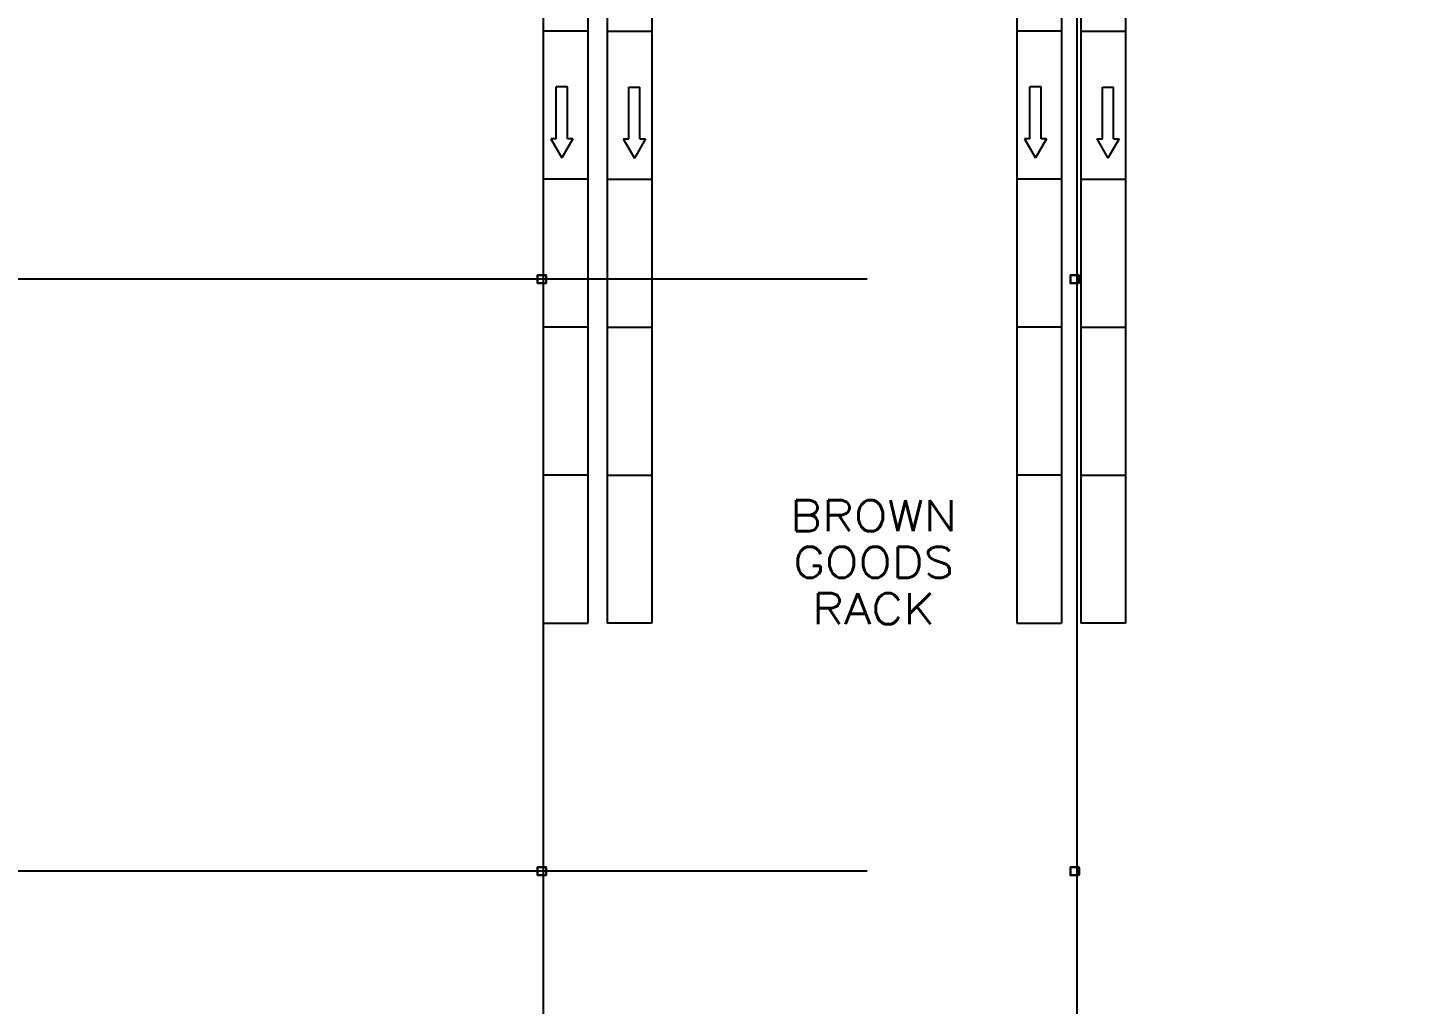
# Model space of a CAD drawing. Header units: millimetres. Extents: x 626570 to 643256, y 6233 to 11343.
# Drawn here: x 638343 to 639477, y 7419 to 8210 of the extents above; entities that cross this region are included whole.
import ezdxf
from ezdxf.enums import TextEntityAlignment as Align

# ---------------------------------------------------------------- set-up
doc = ezdxf.new("R2010")
doc.units = ezdxf.units.MM
doc.header["$LTSCALE"] = 4000
doc.header["$MEASUREMENT"] = 0
doc.linetypes.add('DASHDOT', pattern=[1, 0.5, -0.25, 0, -0.25])
for name, color, linetype in [('CALLOUTS', 7, 'CONTINUOUS'), ('MASTERFOUNDATION_1', 4, 'DASHDOT'), ('MASTERFOUNDATION_25', 7, 'CONTINUOUS'), ('RAP-NEW-30INCH', 4, 'CONTINUOUS'), ('TEXT-RED', 4, 'CONTINUOUS')]:
    doc.layers.add(name, color=color, linetype=linetype)
doc.styles.add('F0', font='romans.shx', dxfattribs={"height": 0.2})

# ---------------------------------------------------------------- blocks, each defined once
blk = doc.blocks.new('A$C74486B7B')
at = {"layer": 'RAP-NEW-30INCH'}
for p, q in [((92.6, -1446.4), (92.6, -2046.4)), ((128.8, -1446.4), (128.8, -2046.4)), ((144.6, -1446.5), (144.6, -2046.5)), ((180.8, -1446.5), (180.8, -2046.5)), ((476.6, -1446.4), (476.6, -2046.4)), ((512.8, -1446.4), (512.8, -2046.4)), ((528.6, -1446.5), (528.6, -2046.5)), ((564.8, -1446.5), (564.8, -2046.5)), ((128.8, -1566.4), (92.6, -1566.4)), ((144.6, -1566.5), (180.8, -1566.5)), ((512.8, -1566.4), (476.6, -1566.4)), ((528.6, -1566.5), (564.8, -1566.5)), ((103.3, -1653.7), (103.3, -1611.7)), ((112.3, -1611.7), (103.3, -1611.7)), ((112.3, -1653.7), (112.3, -1611.7)), ((162.1, -1653.8), (162.1, -1611.8)), ((162.1, -1611.8), (171.1, -1611.8)), ((171.1, -1653.8), (171.1, -1611.8)), ((487.3, -1653.7), (487.3, -1611.7)), ((496.3, -1611.7), (487.3, -1611.7)), ((496.3, -1653.7), (496.3, -1611.7)), ((546.1, -1653.8), (546.1, -1611.8)), ((546.1, -1611.8), (555.1, -1611.8)), ((555.1, -1653.8), (555.1, -1611.8)), ((103.3, -1653.7), (98.8, -1653.7)), ((98.8, -1653.7), (107.8, -1669.3)), ((116.8, -1653.7), (107.8, -1669.3)), ((116.8, -1653.7), (112.3, -1653.7)), ((157.6, -1653.8), (166.6, -1669.4)), ((157.6, -1653.8), (162.1, -1653.8)), ((175.6, -1653.8), (166.6, -1669.4)), ((171.1, -1653.8), (175.6, -1653.8)), ((482.8, -1653.7), (491.8, -1669.3)), ((487.3, -1653.7), (482.8, -1653.7)), ((500.8, -1653.7), (491.8, -1669.3)), ((500.8, -1653.7), (496.3, -1653.7)), ((541.6, -1653.8), (546.1, -1653.8)), ((541.6, -1653.8), (550.6, -1669.4)), ((559.6, -1653.8), (550.6, -1669.4)), ((555.1, -1653.8), (559.6, -1653.8)), ((128.8, -1686.4), (92.6, -1686.4)), ((144.6, -1686.5), (180.8, -1686.5)), ((512.8, -1686.4), (476.6, -1686.4)), ((528.6, -1686.5), (564.8, -1686.5)), ((128.8, -1806.4), (92.6, -1806.4)), ((144.6, -1806.5), (180.8, -1806.5)), ((512.8, -1806.4), (476.6, -1806.4)), ((528.6, -1806.5), (564.8, -1806.5)), ((128.8, -1926.4), (92.6, -1926.4)), ((144.6, -1926.5), (180.8, -1926.5)), ((512.8, -1926.4), (476.6, -1926.4)), ((528.6, -1926.5), (564.8, -1926.5)), ((92.6, -2046.4), (128.8, -2046.4)), ((180.8, -2046.5), (144.6, -2046.5)), ((476.6, -2046.4), (512.8, -2046.4)), ((564.8, -2046.5), (528.6, -2046.5))]:
    blk.add_line(p, q, dxfattribs=at)

msp = doc.modelspace()

# ---------------------------------------------------------------- linework, layer by layer
at = {"layer": 'MASTERFOUNDATION_1', "linetype": 'DASHDOT'}
for p, q in [((638761.3, 6627.5), (638761.3, 11123.2)), ((639193.9, 6627.5), (639193.9, 11123.2)), ((643023.9, 8006.6), (626795.2, 8006.6)), ((643023.9, 7526.6), (626795.2, 7526.6)), ((643023.9, 7526.6), (626795.2, 7526.6))]:
    msp.add_line(p, q, dxfattribs=at)
at = {"layer": 'MASTERFOUNDATION_25', "linetype": 'Continuous', "flags": 128}
for points in [[(638757.1, 8010.1), (638762.8, 8010.1), (638762.9, 8010.1), (638762.9, 8010.1), (638762.9, 8010.1), (638762.9, 8010.1), (638763, 8010.1), (638763, 8010.1), (638763, 8010.1), (638763, 8010.1), (638763, 8010.1), (638763.1, 8010.1), (638763.1, 8010.1), (638763.1, 8010.1), (638763.1, 8010), (638763.1, 8010), (638763.2, 8010), (638763.2, 8010), (638763.2, 8010), (638763.2, 8010), (638763.2, 8010), (638763.2, 8010), (638763.3, 8009.9), (638763.3, 8009.9), (638763.3, 8009.9), (638763.3, 8009.9), (638763.3, 8009.9), (638763.3, 8009.9), (638763.3, 8009.9), (638763.4, 8009.8), (638763.4, 8009.8), (638763.4, 8009.8), (638763.4, 8009.8), (638763.4, 8009.8), (638763.4, 8009.7), (638763.4, 8009.7), (638763.4, 8009.7), (638763.4, 8009.7), (638763.4, 8009.7), (638763.4, 8009.6), (638763.5, 8009.6), (638763.5, 8009.6), (638763.5, 8009.6), (638763.5, 8009.6), (638763.5, 8009.5), (638763.5, 8009.5), (638763.5, 8009.5), (638763.5, 8003.7), (638763.5, 8003.7), (638763.5, 8003.7), (638763.5, 8003.7), (638763.5, 8003.6), (638763.5, 8003.6), (638763.5, 8003.6), (638763.4, 8003.6), (638763.4, 8003.6), (638763.4, 8003.5), (638763.4, 8003.5), (638763.4, 8003.5), (638763.4, 8003.5), (638763.4, 8003.5), (638763.4, 8003.4), (638763.4, 8003.4), (638763.4, 8003.4), (638763.4, 8003.4), (638763.3, 8003.4), (638763.3, 8003.3), (638763.3, 8003.3), (638763.3, 8003.3), (638763.3, 8003.3), (638763.3, 8003.3), (638763.3, 8003.3), (638763.2, 8003.3), (638763.2, 8003.2), (638763.2, 8003.2), (638763.2, 8003.2), (638763.2, 8003.2), (638763.2, 8003.2), (638763.1, 8003.2), (638763.1, 8003.2), (638763.1, 8003.2), (638763.1, 8003.2), (638763.1, 8003.1), (638763, 8003.1), (638763, 8003.1), (638763, 8003.1), (638763, 8003.1), (638763, 8003.1), (638762.9, 8003.1), (638762.9, 8003.1), (638762.9, 8003.1), (638762.9, 8003.1), (638762.8, 8003.1), (638757.1, 8003.1), (638757.1, 8003.1), (638757, 8003.1), (638757, 8003.1), (638757, 8003.1), (638757, 8003.1), (638757, 8003.1), (638756.9, 8003.1), (638756.9, 8003.1), (638756.9, 8003.1), (638756.9, 8003.1), (638756.9, 8003.2), (638756.8, 8003.2), (638756.8, 8003.2), (638756.8, 8003.2), (638756.8, 8003.2), (638756.8, 8003.2), (638756.7, 8003.2), (638756.7, 8003.2), (638756.7, 8003.2), (638756.7, 8003.3), (638756.7, 8003.3), (638756.7, 8003.3), (638756.6, 8003.3), (638756.6, 8003.3), (638756.6, 8003.3), (638756.6, 8003.3), (638756.6, 8003.4), (638756.6, 8003.4), (638756.6, 8003.4), (638756.5, 8003.4), (638756.5, 8003.4), (638756.5, 8003.5), (638756.5, 8003.5), (638756.5, 8003.5), (638756.5, 8003.5), (638756.5, 8003.5), (638756.5, 8003.6), (638756.5, 8003.6), (638756.5, 8003.6), (638756.5, 8003.6), (638756.5, 8003.6), (638756.5, 8003.7), (638756.5, 8003.7), (638756.5, 8003.7), (638756.5, 8003.7), (638756.5, 8009.5), (638756.5, 8009.5), (638756.5, 8009.5), (638756.5, 8009.6), (638756.5, 8009.6), (638756.5, 8009.6), (638756.5, 8009.6), (638756.5, 8009.6), (638756.5, 8009.7), (638756.5, 8009.7), (638756.5, 8009.7), (638756.5, 8009.7), (638756.5, 8009.7), (638756.5, 8009.8), (638756.5, 8009.8), (638756.5, 8009.8), (638756.6, 8009.8), (638756.6, 8009.8), (638756.6, 8009.9), (638756.6, 8009.9), (638756.6, 8009.9), (638756.6, 8009.9), (638756.6, 8009.9), (638756.7, 8009.9), (638756.7, 8009.9), (638756.7, 8010), (638756.7, 8010), (638756.7, 8010), (638756.7, 8010), (638756.8, 8010), (638756.8, 8010), (638756.8, 8010), (638756.8, 8010), (638756.8, 8010.1), (638756.9, 8010.1), (638756.9, 8010.1), (638756.9, 8010.1), (638756.9, 8010.1), (638756.9, 8010.1), (638757, 8010.1), (638757, 8010.1), (638757, 8010.1), (638757, 8010.1), (638757, 8010.1), (638757.1, 8010.1), (638757.1, 8010.1)], [(638757.1, 8009.8), (638762.8, 8009.8), (638762.9, 8009.8), (638762.9, 8009.8), (638762.9, 8009.8), (638762.9, 8009.8), (638762.9, 8009.8), (638762.9, 8009.8), (638762.9, 8009.8), (638762.9, 8009.8), (638762.9, 8009.8), (638762.9, 8009.8), (638763, 8009.8), (638763, 8009.8), (638763, 8009.8), (638763, 8009.8), (638763, 8009.8), (638763, 8009.7), (638763, 8009.7), (638763, 8009.7), (638763, 8009.7), (638763, 8009.7), (638763.1, 8009.7), (638763.1, 8009.7), (638763.1, 8009.7), (638763.1, 8009.7), (638763.1, 8009.7), (638763.1, 8009.7), (638763.1, 8009.7), (638763.1, 8009.7), (638763.1, 8009.7), (638763.1, 8009.6), (638763.1, 8009.6), (638763.1, 8009.6), (638763.1, 8009.6), (638763.1, 8009.6), (638763.1, 8009.6), (638763.1, 8009.6), (638763.1, 8009.6), (638763.1, 8009.6), (638763.1, 8009.6), (638763.1, 8009.5), (638763.1, 8009.5), (638763.2, 8009.5), (638763.2, 8009.5), (638763.2, 8009.5), (638763.2, 8009.5), (638763.2, 8003.7), (638763.2, 8003.7), (638763.2, 8003.7), (638763.2, 8003.7), (638763.1, 8003.7), (638763.1, 8003.7), (638763.1, 8003.7), (638763.1, 8003.7), (638763.1, 8003.6), (638763.1, 8003.6), (638763.1, 8003.6), (638763.1, 8003.6), (638763.1, 8003.6), (638763.1, 8003.6), (638763.1, 8003.6), (638763.1, 8003.6), (638763.1, 8003.6), (638763.1, 8003.6), (638763.1, 8003.5), (638763.1, 8003.5), (638763.1, 8003.5), (638763.1, 8003.5), (638763.1, 8003.5), (638763.1, 8003.5), (638763.1, 8003.5), (638763, 8003.5), (638763, 8003.5), (638763, 8003.5), (638763, 8003.5), (638763, 8003.5), (638763, 8003.5), (638763, 8003.5), (638763, 8003.5), (638763, 8003.4), (638763, 8003.4), (638762.9, 8003.4), (638762.9, 8003.4), (638762.9, 8003.4), (638762.9, 8003.4), (638762.9, 8003.4), (638762.9, 8003.4), (638762.9, 8003.4), (638762.9, 8003.4), (638762.9, 8003.4), (638762.9, 8003.4), (638762.8, 8003.4), (638757.1, 8003.4), (638757.1, 8003.4), (638757.1, 8003.4), (638757.1, 8003.4), (638757, 8003.4), (638757, 8003.4), (638757, 8003.4), (638757, 8003.4), (638757, 8003.4), (638757, 8003.4), (638757, 8003.4), (638757, 8003.4), (638757, 8003.4), (638757, 8003.5), (638756.9, 8003.5), (638756.9, 8003.5), (638756.9, 8003.5), (638756.9, 8003.5), (638756.9, 8003.5), (638756.9, 8003.5), (638756.9, 8003.5), (638756.9, 8003.5), (638756.9, 8003.5), (638756.9, 8003.5), (638756.9, 8003.5), (638756.9, 8003.5), (638756.8, 8003.5), (638756.8, 8003.5), (638756.8, 8003.6), (638756.8, 8003.6), (638756.8, 8003.6), (638756.8, 8003.6), (638756.8, 8003.6), (638756.8, 8003.6), (638756.8, 8003.6), (638756.8, 8003.6), (638756.8, 8003.6), (638756.8, 8003.6), (638756.8, 8003.7), (638756.8, 8003.7), (638756.8, 8003.7), (638756.8, 8003.7), (638756.8, 8003.7), (638756.8, 8003.7), (638756.8, 8003.7), (638756.8, 8003.7), (638756.8, 8009.5), (638756.8, 8009.5), (638756.8, 8009.5), (638756.8, 8009.5), (638756.8, 8009.5), (638756.8, 8009.5), (638756.8, 8009.6), (638756.8, 8009.6), (638756.8, 8009.6), (638756.8, 8009.6), (638756.8, 8009.6), (638756.8, 8009.6), (638756.8, 8009.6), (638756.8, 8009.6), (638756.8, 8009.6), (638756.8, 8009.6), (638756.8, 8009.7), (638756.8, 8009.7), (638756.8, 8009.7), (638756.8, 8009.7), (638756.9, 8009.7), (638756.9, 8009.7), (638756.9, 8009.7), (638756.9, 8009.7), (638756.9, 8009.7), (638756.9, 8009.7), (638756.9, 8009.7), (638756.9, 8009.7), (638756.9, 8009.7), (638756.9, 8009.7), (638756.9, 8009.8), (638756.9, 8009.8), (638757, 8009.8), (638757, 8009.8), (638757, 8009.8), (638757, 8009.8), (638757, 8009.8), (638757, 8009.8), (638757, 8009.8), (638757, 8009.8), (638757, 8009.8), (638757, 8009.8), (638757.1, 8009.8), (638757.1, 8009.8), (638757.1, 8009.8), (638757.1, 8009.8)], [(639189.1, 8010.1), (639194.9, 8010.1), (639194.9, 8010.1), (639194.9, 8010.1), (639194.9, 8010.1), (639194.9, 8010.1), (639195, 8010.1), (639195, 8010.1), (639195, 8010.1), (639195, 8010.1), (639195, 8010.1), (639195.1, 8010.1), (639195.1, 8010.1), (639195.1, 8010.1), (639195.1, 8010), (639195.1, 8010), (639195.2, 8010), (639195.2, 8010), (639195.2, 8010), (639195.2, 8010), (639195.2, 8010), (639195.3, 8010), (639195.3, 8009.9), (639195.3, 8009.9), (639195.3, 8009.9), (639195.3, 8009.9), (639195.3, 8009.9), (639195.3, 8009.9), (639195.4, 8009.9), (639195.4, 8009.8), (639195.4, 8009.8), (639195.4, 8009.8), (639195.4, 8009.8), (639195.4, 8009.8), (639195.4, 8009.7), (639195.4, 8009.7), (639195.4, 8009.7), (639195.4, 8009.7), (639195.4, 8009.7), (639195.5, 8009.6), (639195.5, 8009.6), (639195.5, 8009.6), (639195.5, 8009.6), (639195.5, 8009.6), (639195.5, 8009.5), (639195.5, 8009.5), (639195.5, 8009.5), (639195.5, 8003.7), (639195.5, 8003.7), (639195.5, 8003.7), (639195.5, 8003.7), (639195.5, 8003.6), (639195.5, 8003.6), (639195.5, 8003.6), (639195.5, 8003.6), (639195.4, 8003.6), (639195.4, 8003.5), (639195.4, 8003.5), (639195.4, 8003.5), (639195.4, 8003.5), (639195.4, 8003.5), (639195.4, 8003.4), (639195.4, 8003.4), (639195.4, 8003.4), (639195.4, 8003.4), (639195.4, 8003.4), (639195.3, 8003.3), (639195.3, 8003.3), (639195.3, 8003.3), (639195.3, 8003.3), (639195.3, 8003.3), (639195.3, 8003.3), (639195.3, 8003.3), (639195.2, 8003.2), (639195.2, 8003.2), (639195.2, 8003.2), (639195.2, 8003.2), (639195.2, 8003.2), (639195.1, 8003.2), (639195.1, 8003.2), (639195.1, 8003.2), (639195.1, 8003.2), (639195.1, 8003.1), (639195, 8003.1), (639195, 8003.1), (639195, 8003.1), (639195, 8003.1), (639195, 8003.1), (639194.9, 8003.1), (639194.9, 8003.1), (639194.9, 8003.1), (639194.9, 8003.1), (639194.9, 8003.1), (639189.1, 8003.1), (639189.1, 8003.1), (639189.1, 8003.1), (639189, 8003.1), (639189, 8003.1), (639189, 8003.1), (639189, 8003.1), (639188.9, 8003.1), (639188.9, 8003.1), (639188.9, 8003.1), (639188.9, 8003.1), (639188.9, 8003.2), (639188.8, 8003.2), (639188.8, 8003.2), (639188.8, 8003.2), (639188.8, 8003.2), (639188.8, 8003.2), (639188.7, 8003.2), (639188.7, 8003.2), (639188.7, 8003.2), (639188.7, 8003.3), (639188.7, 8003.3), (639188.7, 8003.3), (639188.6, 8003.3), (639188.6, 8003.3), (639188.6, 8003.3), (639188.6, 8003.3), (639188.6, 8003.4), (639188.6, 8003.4), (639188.6, 8003.4), (639188.6, 8003.4), (639188.5, 8003.4), (639188.5, 8003.5), (639188.5, 8003.5), (639188.5, 8003.5), (639188.5, 8003.5), (639188.5, 8003.5), (639188.5, 8003.6), (639188.5, 8003.6), (639188.5, 8003.6), (639188.5, 8003.6), (639188.5, 8003.6), (639188.5, 8003.7), (639188.5, 8003.7), (639188.5, 8003.7), (639188.5, 8003.7), (639188.5, 8009.5), (639188.5, 8009.5), (639188.5, 8009.5), (639188.5, 8009.6), (639188.5, 8009.6), (639188.5, 8009.6), (639188.5, 8009.6), (639188.5, 8009.6), (639188.5, 8009.7), (639188.5, 8009.7), (639188.5, 8009.7), (639188.5, 8009.7), (639188.5, 8009.7), (639188.5, 8009.8), (639188.5, 8009.8), (639188.6, 8009.8), (639188.6, 8009.8), (639188.6, 8009.8), (639188.6, 8009.9), (639188.6, 8009.9), (639188.6, 8009.9), (639188.6, 8009.9), (639188.6, 8009.9), (639188.7, 8009.9), (639188.7, 8009.9), (639188.7, 8010), (639188.7, 8010), (639188.7, 8010), (639188.7, 8010), (639188.8, 8010), (639188.8, 8010), (639188.8, 8010), (639188.8, 8010), (639188.8, 8010.1), (639188.9, 8010.1), (639188.9, 8010.1), (639188.9, 8010.1), (639188.9, 8010.1), (639188.9, 8010.1), (639189, 8010.1), (639189, 8010.1), (639189, 8010.1), (639189, 8010.1), (639189.1, 8010.1), (639189.1, 8010.1), (639189.1, 8010.1)], [(639189.1, 8009.8), (639194.9, 8009.8), (639194.9, 8009.8), (639194.9, 8009.8), (639194.9, 8009.8), (639194.9, 8009.8), (639194.9, 8009.8), (639194.9, 8009.8), (639194.9, 8009.8), (639194.9, 8009.8), (639194.9, 8009.8), (639195, 8009.8), (639195, 8009.8), (639195, 8009.8), (639195, 8009.8), (639195, 8009.8), (639195, 8009.8), (639195, 8009.7), (639195, 8009.7), (639195, 8009.7), (639195, 8009.7), (639195, 8009.7), (639195.1, 8009.7), (639195.1, 8009.7), (639195.1, 8009.7), (639195.1, 8009.7), (639195.1, 8009.7), (639195.1, 8009.7), (639195.1, 8009.7), (639195.1, 8009.7), (639195.1, 8009.7), (639195.1, 8009.6), (639195.1, 8009.6), (639195.1, 8009.6), (639195.1, 8009.6), (639195.1, 8009.6), (639195.1, 8009.6), (639195.1, 8009.6), (639195.1, 8009.6), (639195.2, 8009.6), (639195.2, 8009.6), (639195.2, 8009.5), (639195.2, 8009.5), (639195.2, 8009.5), (639195.2, 8009.5), (639195.2, 8009.5), (639195.2, 8009.5), (639195.2, 8003.7), (639195.2, 8003.7), (639195.2, 8003.7), (639195.2, 8003.7), (639195.2, 8003.7), (639195.2, 8003.7), (639195.2, 8003.7), (639195.2, 8003.7), (639195.1, 8003.6), (639195.1, 8003.6), (639195.1, 8003.6), (639195.1, 8003.6), (639195.1, 8003.6), (639195.1, 8003.6), (639195.1, 8003.6), (639195.1, 8003.6), (639195.1, 8003.6), (639195.1, 8003.6), (639195.1, 8003.5), (639195.1, 8003.5), (639195.1, 8003.5), (639195.1, 8003.5), (639195.1, 8003.5), (639195.1, 8003.5), (639195.1, 8003.5), (639195, 8003.5), (639195, 8003.5), (639195, 8003.5), (639195, 8003.5), (639195, 8003.5), (639195, 8003.5), (639195, 8003.5), (639195, 8003.5), (639195, 8003.4), (639195, 8003.4), (639195, 8003.4), (639194.9, 8003.4), (639194.9, 8003.4), (639194.9, 8003.4), (639194.9, 8003.4), (639194.9, 8003.4), (639194.9, 8003.4), (639194.9, 8003.4), (639194.9, 8003.4), (639194.9, 8003.4), (639194.9, 8003.4), (639189.1, 8003.4), (639189.1, 8003.4), (639189.1, 8003.4), (639189.1, 8003.4), (639189.1, 8003.4), (639189, 8003.4), (639189, 8003.4), (639189, 8003.4), (639189, 8003.4), (639189, 8003.4), (639189, 8003.4), (639189, 8003.4), (639189, 8003.4), (639189, 8003.5), (639188.9, 8003.5), (639188.9, 8003.5), (639188.9, 8003.5), (639188.9, 8003.5), (639188.9, 8003.5), (639188.9, 8003.5), (639188.9, 8003.5), (639188.9, 8003.5), (639188.9, 8003.5), (639188.9, 8003.5), (639188.9, 8003.5), (639188.9, 8003.5), (639188.9, 8003.5), (639188.8, 8003.5), (639188.8, 8003.6), (639188.8, 8003.6), (639188.8, 8003.6), (639188.8, 8003.6), (639188.8, 8003.6), (639188.8, 8003.6), (639188.8, 8003.6), (639188.8, 8003.6), (639188.8, 8003.6), (639188.8, 8003.6), (639188.8, 8003.7), (639188.8, 8003.7), (639188.8, 8003.7), (639188.8, 8003.7), (639188.8, 8003.7), (639188.8, 8003.7), (639188.8, 8003.7), (639188.8, 8003.7), (639188.8, 8009.5), (639188.8, 8009.5), (639188.8, 8009.5), (639188.8, 8009.5), (639188.8, 8009.5), (639188.8, 8009.5), (639188.8, 8009.6), (639188.8, 8009.6), (639188.8, 8009.6), (639188.8, 8009.6), (639188.8, 8009.6), (639188.8, 8009.6), (639188.8, 8009.6), (639188.8, 8009.6), (639188.8, 8009.6), (639188.8, 8009.6), (639188.8, 8009.7), (639188.8, 8009.7), (639188.8, 8009.7), (639188.9, 8009.7), (639188.9, 8009.7), (639188.9, 8009.7), (639188.9, 8009.7), (639188.9, 8009.7), (639188.9, 8009.7), (639188.9, 8009.7), (639188.9, 8009.7), (639188.9, 8009.7), (639188.9, 8009.7), (639188.9, 8009.7), (639188.9, 8009.8), (639188.9, 8009.8), (639189, 8009.8), (639189, 8009.8), (639189, 8009.8), (639189, 8009.8), (639189, 8009.8), (639189, 8009.8), (639189, 8009.8), (639189, 8009.8), (639189, 8009.8), (639189.1, 8009.8), (639189.1, 8009.8), (639189.1, 8009.8), (639189.1, 8009.8), (639189.1, 8009.8)], [(638757.1, 7530.1), (638762.8, 7530.1), (638762.9, 7530.1), (638762.9, 7530.1), (638762.9, 7530.1), (638762.9, 7530.1), (638763, 7530.1), (638763, 7530.1), (638763, 7530.1), (638763, 7530.1), (638763, 7530.1), (638763.1, 7530.1), (638763.1, 7530.1), (638763.1, 7530.1), (638763.1, 7530), (638763.1, 7530), (638763.2, 7530), (638763.2, 7530), (638763.2, 7530), (638763.2, 7530), (638763.2, 7530), (638763.2, 7530), (638763.3, 7529.9), (638763.3, 7529.9), (638763.3, 7529.9), (638763.3, 7529.9), (638763.3, 7529.9), (638763.3, 7529.9), (638763.3, 7529.9), (638763.4, 7529.8), (638763.4, 7529.8), (638763.4, 7529.8), (638763.4, 7529.8), (638763.4, 7529.8), (638763.4, 7529.7), (638763.4, 7529.7), (638763.4, 7529.7), (638763.4, 7529.7), (638763.4, 7529.7), (638763.4, 7529.6), (638763.5, 7529.6), (638763.5, 7529.6), (638763.5, 7529.6), (638763.5, 7529.6), (638763.5, 7529.5), (638763.5, 7529.5), (638763.5, 7529.5), (638763.5, 7523.7), (638763.5, 7523.7), (638763.5, 7523.7), (638763.5, 7523.7), (638763.5, 7523.6), (638763.5, 7523.6), (638763.5, 7523.6), (638763.4, 7523.6), (638763.4, 7523.6), (638763.4, 7523.5), (638763.4, 7523.5), (638763.4, 7523.5), (638763.4, 7523.5), (638763.4, 7523.5), (638763.4, 7523.4), (638763.4, 7523.4), (638763.4, 7523.4), (638763.4, 7523.4), (638763.3, 7523.4), (638763.3, 7523.3), (638763.3, 7523.3), (638763.3, 7523.3), (638763.3, 7523.3), (638763.3, 7523.3), (638763.3, 7523.3), (638763.2, 7523.3), (638763.2, 7523.2), (638763.2, 7523.2), (638763.2, 7523.2), (638763.2, 7523.2), (638763.2, 7523.2), (638763.1, 7523.2), (638763.1, 7523.2), (638763.1, 7523.2), (638763.1, 7523.2), (638763.1, 7523.1), (638763, 7523.1), (638763, 7523.1), (638763, 7523.1), (638763, 7523.1), (638763, 7523.1), (638762.9, 7523.1), (638762.9, 7523.1), (638762.9, 7523.1), (638762.9, 7523.1), (638762.8, 7523.1), (638757.1, 7523.1), (638757.1, 7523.1), (638757, 7523.1), (638757, 7523.1), (638757, 7523.1), (638757, 7523.1), (638757, 7523.1), (638756.9, 7523.1), (638756.9, 7523.1), (638756.9, 7523.1), (638756.9, 7523.1), (638756.9, 7523.2), (638756.8, 7523.2), (638756.8, 7523.2), (638756.8, 7523.2), (638756.8, 7523.2), (638756.8, 7523.2), (638756.7, 7523.2), (638756.7, 7523.2), (638756.7, 7523.2), (638756.7, 7523.3), (638756.7, 7523.3), (638756.7, 7523.3), (638756.6, 7523.3), (638756.6, 7523.3), (638756.6, 7523.3), (638756.6, 7523.3), (638756.6, 7523.4), (638756.6, 7523.4), (638756.6, 7523.4), (638756.5, 7523.4), (638756.5, 7523.4), (638756.5, 7523.5), (638756.5, 7523.5), (638756.5, 7523.5), (638756.5, 7523.5), (638756.5, 7523.5), (638756.5, 7523.6), (638756.5, 7523.6), (638756.5, 7523.6), (638756.5, 7523.6), (638756.5, 7523.6), (638756.5, 7523.7), (638756.5, 7523.7), (638756.5, 7523.7), (638756.5, 7523.7), (638756.5, 7529.5), (638756.5, 7529.5), (638756.5, 7529.5), (638756.5, 7529.6), (638756.5, 7529.6), (638756.5, 7529.6), (638756.5, 7529.6), (638756.5, 7529.6), (638756.5, 7529.7), (638756.5, 7529.7), (638756.5, 7529.7), (638756.5, 7529.7), (638756.5, 7529.7), (638756.5, 7529.8), (638756.5, 7529.8), (638756.5, 7529.8), (638756.6, 7529.8), (638756.6, 7529.8), (638756.6, 7529.9), (638756.6, 7529.9), (638756.6, 7529.9), (638756.6, 7529.9), (638756.6, 7529.9), (638756.7, 7529.9), (638756.7, 7529.9), (638756.7, 7530), (638756.7, 7530), (638756.7, 7530), (638756.7, 7530), (638756.8, 7530), (638756.8, 7530), (638756.8, 7530), (638756.8, 7530), (638756.8, 7530.1), (638756.9, 7530.1), (638756.9, 7530.1), (638756.9, 7530.1), (638756.9, 7530.1), (638756.9, 7530.1), (638757, 7530.1), (638757, 7530.1), (638757, 7530.1), (638757, 7530.1), (638757, 7530.1), (638757.1, 7530.1), (638757.1, 7530.1)], [(638757.1, 7529.8), (638762.8, 7529.8), (638762.9, 7529.8), (638762.9, 7529.8), (638762.9, 7529.8), (638762.9, 7529.8), (638762.9, 7529.8), (638762.9, 7529.8), (638762.9, 7529.8), (638762.9, 7529.8), (638762.9, 7529.8), (638762.9, 7529.8), (638763, 7529.8), (638763, 7529.8), (638763, 7529.8), (638763, 7529.8), (638763, 7529.8), (638763, 7529.7), (638763, 7529.7), (638763, 7529.7), (638763, 7529.7), (638763, 7529.7), (638763.1, 7529.7), (638763.1, 7529.7), (638763.1, 7529.7), (638763.1, 7529.7), (638763.1, 7529.7), (638763.1, 7529.7), (638763.1, 7529.7), (638763.1, 7529.7), (638763.1, 7529.7), (638763.1, 7529.6), (638763.1, 7529.6), (638763.1, 7529.6), (638763.1, 7529.6), (638763.1, 7529.6), (638763.1, 7529.6), (638763.1, 7529.6), (638763.1, 7529.6), (638763.1, 7529.6), (638763.1, 7529.6), (638763.1, 7529.5), (638763.1, 7529.5), (638763.2, 7529.5), (638763.2, 7529.5), (638763.2, 7529.5), (638763.2, 7529.5), (638763.2, 7523.7), (638763.2, 7523.7), (638763.2, 7523.7), (638763.2, 7523.7), (638763.1, 7523.7), (638763.1, 7523.7), (638763.1, 7523.7), (638763.1, 7523.7), (638763.1, 7523.6), (638763.1, 7523.6), (638763.1, 7523.6), (638763.1, 7523.6), (638763.1, 7523.6), (638763.1, 7523.6), (638763.1, 7523.6), (638763.1, 7523.6), (638763.1, 7523.6), (638763.1, 7523.6), (638763.1, 7523.5), (638763.1, 7523.5), (638763.1, 7523.5), (638763.1, 7523.5), (638763.1, 7523.5), (638763.1, 7523.5), (638763.1, 7523.5), (638763, 7523.5), (638763, 7523.5), (638763, 7523.5), (638763, 7523.5), (638763, 7523.5), (638763, 7523.5), (638763, 7523.5), (638763, 7523.5), (638763, 7523.4), (638763, 7523.4), (638762.9, 7523.4), (638762.9, 7523.4), (638762.9, 7523.4), (638762.9, 7523.4), (638762.9, 7523.4), (638762.9, 7523.4), (638762.9, 7523.4), (638762.9, 7523.4), (638762.9, 7523.4), (638762.9, 7523.4), (638762.8, 7523.4), (638757.1, 7523.4), (638757.1, 7523.4), (638757.1, 7523.4), (638757.1, 7523.4), (638757, 7523.4), (638757, 7523.4), (638757, 7523.4), (638757, 7523.4), (638757, 7523.4), (638757, 7523.4), (638757, 7523.4), (638757, 7523.4), (638757, 7523.4), (638757, 7523.5), (638756.9, 7523.5), (638756.9, 7523.5), (638756.9, 7523.5), (638756.9, 7523.5), (638756.9, 7523.5), (638756.9, 7523.5), (638756.9, 7523.5), (638756.9, 7523.5), (638756.9, 7523.5), (638756.9, 7523.5), (638756.9, 7523.5), (638756.9, 7523.5), (638756.8, 7523.5), (638756.8, 7523.5), (638756.8, 7523.6), (638756.8, 7523.6), (638756.8, 7523.6), (638756.8, 7523.6), (638756.8, 7523.6), (638756.8, 7523.6), (638756.8, 7523.6), (638756.8, 7523.6), (638756.8, 7523.6), (638756.8, 7523.6), (638756.8, 7523.7), (638756.8, 7523.7), (638756.8, 7523.7), (638756.8, 7523.7), (638756.8, 7523.7), (638756.8, 7523.7), (638756.8, 7523.7), (638756.8, 7523.7), (638756.8, 7529.5), (638756.8, 7529.5), (638756.8, 7529.5), (638756.8, 7529.5), (638756.8, 7529.5), (638756.8, 7529.5), (638756.8, 7529.6), (638756.8, 7529.6), (638756.8, 7529.6), (638756.8, 7529.6), (638756.8, 7529.6), (638756.8, 7529.6), (638756.8, 7529.6), (638756.8, 7529.6), (638756.8, 7529.6), (638756.8, 7529.6), (638756.8, 7529.7), (638756.8, 7529.7), (638756.8, 7529.7), (638756.8, 7529.7), (638756.9, 7529.7), (638756.9, 7529.7), (638756.9, 7529.7), (638756.9, 7529.7), (638756.9, 7529.7), (638756.9, 7529.7), (638756.9, 7529.7), (638756.9, 7529.7), (638756.9, 7529.7), (638756.9, 7529.7), (638756.9, 7529.8), (638756.9, 7529.8), (638757, 7529.8), (638757, 7529.8), (638757, 7529.8), (638757, 7529.8), (638757, 7529.8), (638757, 7529.8), (638757, 7529.8), (638757, 7529.8), (638757, 7529.8), (638757, 7529.8), (638757.1, 7529.8), (638757.1, 7529.8), (638757.1, 7529.8), (638757.1, 7529.8)], [(639189.1, 7530.1), (639194.9, 7530.1), (639194.9, 7530.1), (639194.9, 7530.1), (639194.9, 7530.1), (639194.9, 7530.1), (639195, 7530.1), (639195, 7530.1), (639195, 7530.1), (639195, 7530.1), (639195, 7530.1), (639195.1, 7530.1), (639195.1, 7530.1), (639195.1, 7530.1), (639195.1, 7530), (639195.1, 7530), (639195.2, 7530), (639195.2, 7530), (639195.2, 7530), (639195.2, 7530), (639195.2, 7530), (639195.3, 7530), (639195.3, 7529.9), (639195.3, 7529.9), (639195.3, 7529.9), (639195.3, 7529.9), (639195.3, 7529.9), (639195.3, 7529.9), (639195.4, 7529.9), (639195.4, 7529.8), (639195.4, 7529.8), (639195.4, 7529.8), (639195.4, 7529.8), (639195.4, 7529.8), (639195.4, 7529.7), (639195.4, 7529.7), (639195.4, 7529.7), (639195.4, 7529.7), (639195.4, 7529.7), (639195.5, 7529.6), (639195.5, 7529.6), (639195.5, 7529.6), (639195.5, 7529.6), (639195.5, 7529.6), (639195.5, 7529.5), (639195.5, 7529.5), (639195.5, 7529.5), (639195.5, 7523.7), (639195.5, 7523.7), (639195.5, 7523.7), (639195.5, 7523.7), (639195.5, 7523.6), (639195.5, 7523.6), (639195.5, 7523.6), (639195.5, 7523.6), (639195.4, 7523.6), (639195.4, 7523.5), (639195.4, 7523.5), (639195.4, 7523.5), (639195.4, 7523.5), (639195.4, 7523.5), (639195.4, 7523.4), (639195.4, 7523.4), (639195.4, 7523.4), (639195.4, 7523.4), (639195.4, 7523.4), (639195.3, 7523.3), (639195.3, 7523.3), (639195.3, 7523.3), (639195.3, 7523.3), (639195.3, 7523.3), (639195.3, 7523.3), (639195.3, 7523.3), (639195.2, 7523.2), (639195.2, 7523.2), (639195.2, 7523.2), (639195.2, 7523.2), (639195.2, 7523.2), (639195.1, 7523.2), (639195.1, 7523.2), (639195.1, 7523.2), (639195.1, 7523.2), (639195.1, 7523.1), (639195, 7523.1), (639195, 7523.1), (639195, 7523.1), (639195, 7523.1), (639195, 7523.1), (639194.9, 7523.1), (639194.9, 7523.1), (639194.9, 7523.1), (639194.9, 7523.1), (639194.9, 7523.1), (639189.1, 7523.1), (639189.1, 7523.1), (639189.1, 7523.1), (639189, 7523.1), (639189, 7523.1), (639189, 7523.1), (639189, 7523.1), (639188.9, 7523.1), (639188.9, 7523.1), (639188.9, 7523.1), (639188.9, 7523.1), (639188.9, 7523.2), (639188.8, 7523.2), (639188.8, 7523.2), (639188.8, 7523.2), (639188.8, 7523.2), (639188.8, 7523.2), (639188.7, 7523.2), (639188.7, 7523.2), (639188.7, 7523.2), (639188.7, 7523.3), (639188.7, 7523.3), (639188.7, 7523.3), (639188.6, 7523.3), (639188.6, 7523.3), (639188.6, 7523.3), (639188.6, 7523.3), (639188.6, 7523.4), (639188.6, 7523.4), (639188.6, 7523.4), (639188.6, 7523.4), (639188.5, 7523.4), (639188.5, 7523.5), (639188.5, 7523.5), (639188.5, 7523.5), (639188.5, 7523.5), (639188.5, 7523.5), (639188.5, 7523.6), (639188.5, 7523.6), (639188.5, 7523.6), (639188.5, 7523.6), (639188.5, 7523.6), (639188.5, 7523.7), (639188.5, 7523.7), (639188.5, 7523.7), (639188.5, 7523.7), (639188.5, 7529.5), (639188.5, 7529.5), (639188.5, 7529.5), (639188.5, 7529.6), (639188.5, 7529.6), (639188.5, 7529.6), (639188.5, 7529.6), (639188.5, 7529.6), (639188.5, 7529.7), (639188.5, 7529.7), (639188.5, 7529.7), (639188.5, 7529.7), (639188.5, 7529.7), (639188.5, 7529.8), (639188.5, 7529.8), (639188.6, 7529.8), (639188.6, 7529.8), (639188.6, 7529.8), (639188.6, 7529.9), (639188.6, 7529.9), (639188.6, 7529.9), (639188.6, 7529.9), (639188.6, 7529.9), (639188.7, 7529.9), (639188.7, 7529.9), (639188.7, 7530), (639188.7, 7530), (639188.7, 7530), (639188.7, 7530), (639188.8, 7530), (639188.8, 7530), (639188.8, 7530), (639188.8, 7530), (639188.8, 7530.1), (639188.9, 7530.1), (639188.9, 7530.1), (639188.9, 7530.1), (639188.9, 7530.1), (639188.9, 7530.1), (639189, 7530.1), (639189, 7530.1), (639189, 7530.1), (639189, 7530.1), (639189.1, 7530.1), (639189.1, 7530.1), (639189.1, 7530.1)], [(639189.1, 7529.8), (639194.9, 7529.8), (639194.9, 7529.8), (639194.9, 7529.8), (639194.9, 7529.8), (639194.9, 7529.8), (639194.9, 7529.8), (639194.9, 7529.8), (639194.9, 7529.8), (639194.9, 7529.8), (639194.9, 7529.8), (639195, 7529.8), (639195, 7529.8), (639195, 7529.8), (639195, 7529.8), (639195, 7529.8), (639195, 7529.8), (639195, 7529.7), (639195, 7529.7), (639195, 7529.7), (639195, 7529.7), (639195, 7529.7), (639195.1, 7529.7), (639195.1, 7529.7), (639195.1, 7529.7), (639195.1, 7529.7), (639195.1, 7529.7), (639195.1, 7529.7), (639195.1, 7529.7), (639195.1, 7529.7), (639195.1, 7529.7), (639195.1, 7529.6), (639195.1, 7529.6), (639195.1, 7529.6), (639195.1, 7529.6), (639195.1, 7529.6), (639195.1, 7529.6), (639195.1, 7529.6), (639195.1, 7529.6), (639195.2, 7529.6), (639195.2, 7529.6), (639195.2, 7529.5), (639195.2, 7529.5), (639195.2, 7529.5), (639195.2, 7529.5), (639195.2, 7529.5), (639195.2, 7529.5), (639195.2, 7523.7), (639195.2, 7523.7), (639195.2, 7523.7), (639195.2, 7523.7), (639195.2, 7523.7), (639195.2, 7523.7), (639195.2, 7523.7), (639195.2, 7523.7), (639195.1, 7523.6), (639195.1, 7523.6), (639195.1, 7523.6), (639195.1, 7523.6), (639195.1, 7523.6), (639195.1, 7523.6), (639195.1, 7523.6), (639195.1, 7523.6), (639195.1, 7523.6), (639195.1, 7523.6), (639195.1, 7523.5), (639195.1, 7523.5), (639195.1, 7523.5), (639195.1, 7523.5), (639195.1, 7523.5), (639195.1, 7523.5), (639195.1, 7523.5), (639195, 7523.5), (639195, 7523.5), (639195, 7523.5), (639195, 7523.5), (639195, 7523.5), (639195, 7523.5), (639195, 7523.5), (639195, 7523.5), (639195, 7523.4), (639195, 7523.4), (639195, 7523.4), (639194.9, 7523.4), (639194.9, 7523.4), (639194.9, 7523.4), (639194.9, 7523.4), (639194.9, 7523.4), (639194.9, 7523.4), (639194.9, 7523.4), (639194.9, 7523.4), (639194.9, 7523.4), (639194.9, 7523.4), (639189.1, 7523.4), (639189.1, 7523.4), (639189.1, 7523.4), (639189.1, 7523.4), (639189.1, 7523.4), (639189, 7523.4), (639189, 7523.4), (639189, 7523.4), (639189, 7523.4), (639189, 7523.4), (639189, 7523.4), (639189, 7523.4), (639189, 7523.4), (639189, 7523.5), (639188.9, 7523.5), (639188.9, 7523.5), (639188.9, 7523.5), (639188.9, 7523.5), (639188.9, 7523.5), (639188.9, 7523.5), (639188.9, 7523.5), (639188.9, 7523.5), (639188.9, 7523.5), (639188.9, 7523.5), (639188.9, 7523.5), (639188.9, 7523.5), (639188.9, 7523.5), (639188.8, 7523.5), (639188.8, 7523.6), (639188.8, 7523.6), (639188.8, 7523.6), (639188.8, 7523.6), (639188.8, 7523.6), (639188.8, 7523.6), (639188.8, 7523.6), (639188.8, 7523.6), (639188.8, 7523.6), (639188.8, 7523.6), (639188.8, 7523.7), (639188.8, 7523.7), (639188.8, 7523.7), (639188.8, 7523.7), (639188.8, 7523.7), (639188.8, 7523.7), (639188.8, 7523.7), (639188.8, 7523.7), (639188.8, 7529.5), (639188.8, 7529.5), (639188.8, 7529.5), (639188.8, 7529.5), (639188.8, 7529.5), (639188.8, 7529.5), (639188.8, 7529.6), (639188.8, 7529.6), (639188.8, 7529.6), (639188.8, 7529.6), (639188.8, 7529.6), (639188.8, 7529.6), (639188.8, 7529.6), (639188.8, 7529.6), (639188.8, 7529.6), (639188.8, 7529.6), (639188.8, 7529.7), (639188.8, 7529.7), (639188.8, 7529.7), (639188.9, 7529.7), (639188.9, 7529.7), (639188.9, 7529.7), (639188.9, 7529.7), (639188.9, 7529.7), (639188.9, 7529.7), (639188.9, 7529.7), (639188.9, 7529.7), (639188.9, 7529.7), (639188.9, 7529.7), (639188.9, 7529.7), (639188.9, 7529.8), (639188.9, 7529.8), (639189, 7529.8), (639189, 7529.8), (639189, 7529.8), (639189, 7529.8), (639189, 7529.8), (639189, 7529.8), (639189, 7529.8), (639189, 7529.8), (639189, 7529.8), (639189.1, 7529.8), (639189.1, 7529.8), (639189.1, 7529.8), (639189.1, 7529.8), (639189.1, 7529.8)]]:
    msp.add_lwpolyline(points, close=True, dxfattribs=at)

# ---------------------------------------------------------------- block references
at = {"layer": 'CALLOUTS'}
msp.add_blockref('A$C74486B7B', (638668.4, 9774.2), dxfattribs=at)

# ---------------------------------------------------------------- texts
at = {"layer": 'TEXT-RED', "style": 'F0', "width": 1.142874}
for s, p in [('BROWN', (639029, 7814.8)), ('GOODS', (639029, 7777.1)), ('RACK', (639029, 7739.4))]:
    msp.add_text(s, height=25.13, dxfattribs=at).set_placement(p, align=Align.MIDDLE_CENTER)

doc.saveas('drawing.dxf')
